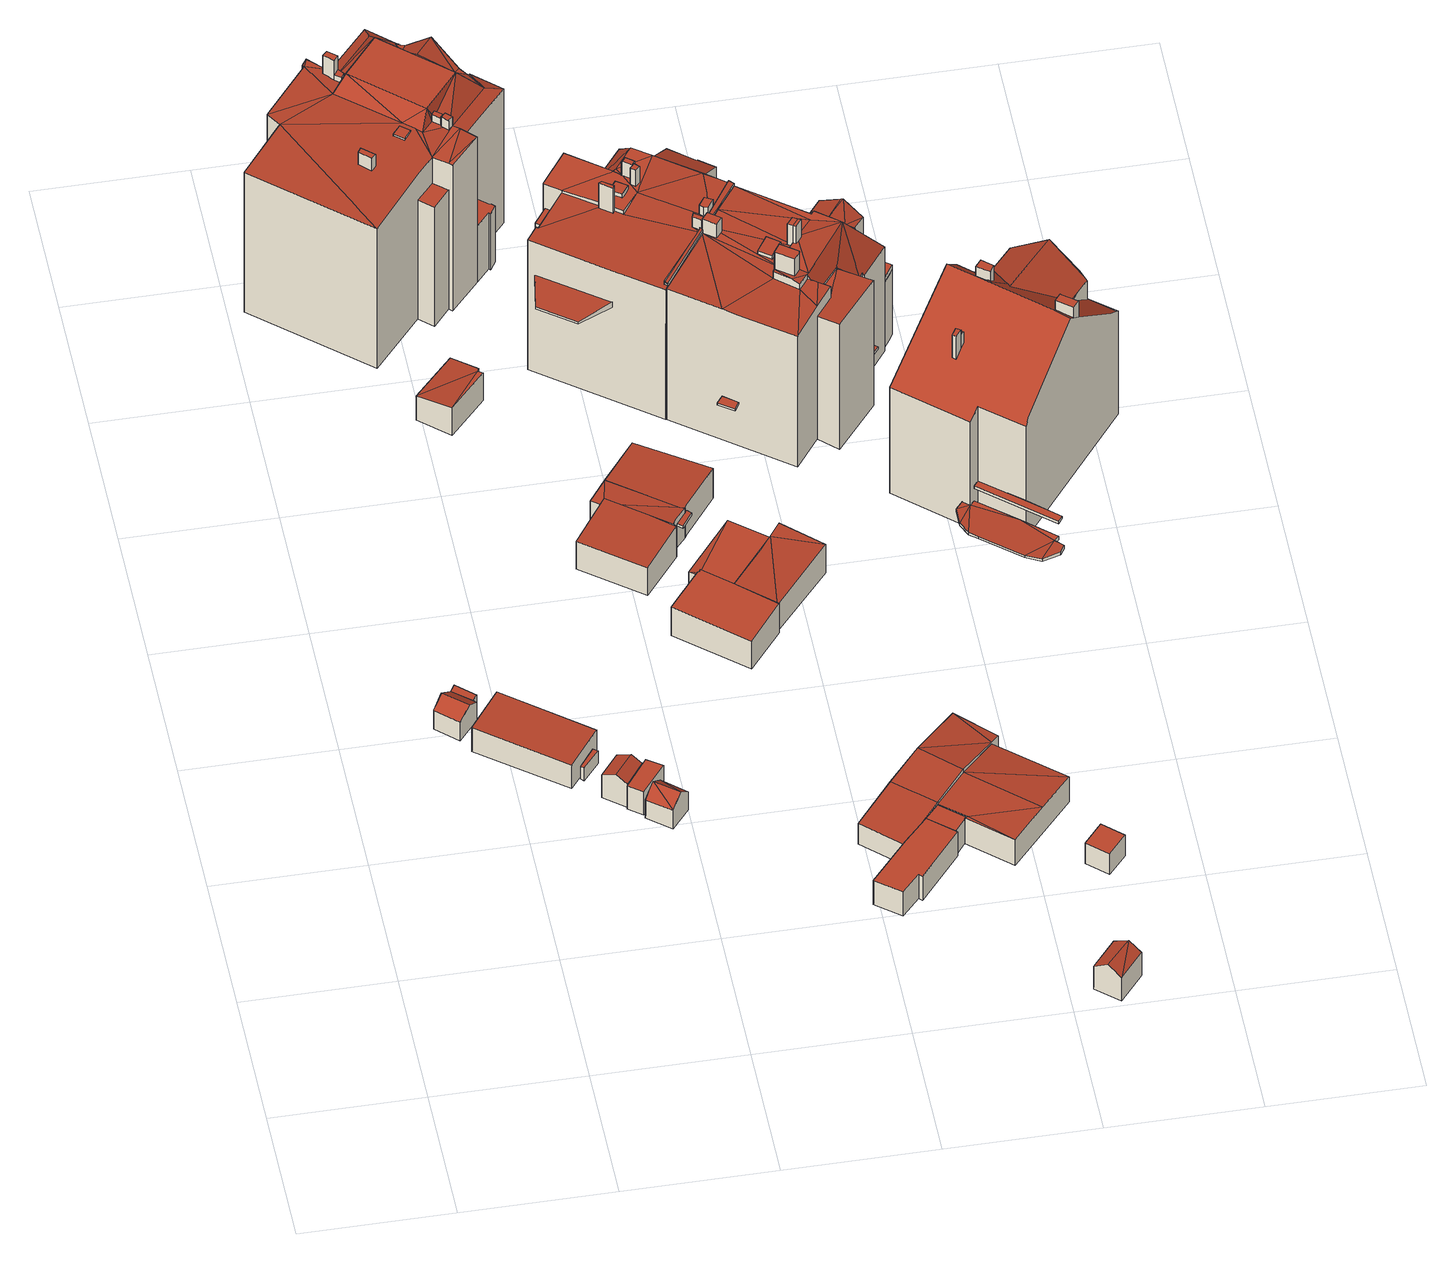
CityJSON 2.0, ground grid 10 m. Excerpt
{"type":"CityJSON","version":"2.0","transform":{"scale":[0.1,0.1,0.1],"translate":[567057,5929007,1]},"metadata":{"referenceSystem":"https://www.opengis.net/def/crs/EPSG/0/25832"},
"CityObjects":{
"building1":{"type":"Building","attributes":{"Grundfläche 2D":"3.712853","Grundhöhe NN":"1.039"},"geometry":[{"type":"Solid","lod":"3","boundaries":[[[[0,1,2,3,4]],[[2,5,6,3]],[[5,2,1,7,8]],[[6,5,8,9]],[[4,3,6,9,10]],[[1,0,4,10,11,7]],[[9,8,7,11,10]]]],"semantics":{"surfaces":[{"type":"RoofSurface"},{"type":"WallSurface"},{"type":"GroundSurface"}],"values":[[0,0,1,1,1,1,2]]}}]},
"building2":{"type":"Building","attributes":{"Grundfläche 2D":"0.885288","Grundhöhe NN":"1.055"},"geometry":[{"type":"Solid","lod":"3","boundaries":[[[[12,1,0,13]],[[14,15,13,0]],[[15,16,12,13]],[[16,17,1,12]],[[17,14,0,1]],[[17,16,15,14]]]],"semantics":{"surfaces":[{"type":"RoofSurface"},{"type":"WallSurface"},{"type":"GroundSurface"}],"values":[[0,1,1,1,1,2]]}}]},
"building3":{"type":"Building","attributes":{"Grundfläche 2D":"22.029337","Grundhöhe NN":"1.210"},"geometry":[{"type":"Solid","lod":"3","boundaries":[[[[18,19,20,21]],[[19,18,22,23]],[[20,19,23,24]],[[21,20,24,25]],[[18,21,25,22]],[[23,22,25,24]]]],"semantics":{"surfaces":[{"type":"RoofSurface"},{"type":"WallSurface"},{"type":"GroundSurface"}],"values":[[0,1,1,1,1,2]]}}]},
"building4":{"type":"Building","attributes":{"Grundfläche 2D":"0.636258","Grundhöhe NN":"1.068"},"geometry":[{"type":"Solid","lod":"3","boundaries":[[[[26,27,28,29]],[[30,31,29,28]],[[31,32,26,29]],[[32,33,27,26]],[[33,30,28,27]],[[33,32,31,30]]]],"semantics":{"surfaces":[{"type":"RoofSurface"},{"type":"WallSurface"},{"type":"GroundSurface"}],"values":[[0,1,1,1,1,2]]}}]},
"building5":{"type":"Building","attributes":{"Grundfläche 2D":"3.322742","Grundhöhe NN":"1.048"},"geometry":[{"type":"Solid","lod":"3","boundaries":[[[[34,35,36,37]],[[38,35,34,39]],[[37,36,40,41]],[[39,34,37,41,42]],[[38,39,42,43]],[[36,35,38,43,44,40]],[[43,42,41,40,44]]]],"semantics":{"surfaces":[{"type":"RoofSurface"},{"type":"WallSurface"},{"type":"GroundSurface"}],"values":[[0,0,1,1,1,1,2]]}}]},
"building6":{"type":"Building","attributes":{"Grundfläche 2D":"3.010604","Grundhöhe NN":"1.297"},"geometry":[{"type":"Solid","lod":"3","boundaries":[[[[45,46,47,48]],[[45,48,49,50]],[[46,45,50,51]],[[47,46,51,52]],[[48,47,52,49]],[[51,50,49,52]]]],"semantics":{"surfaces":[{"type":"RoofSurface"},{"type":"WallSurface"},{"type":"GroundSurface"}],"values":[[0,1,1,1,1,2]]}}]},
"building7":{"type":"Building","attributes":{"Grundfläche 2D":"3.678032","Grundhöhe NN":"1.038"},"geometry":[{"type":"Solid","lod":"3","boundaries":[[[[53,54,55]],[[56,54,53]],[[57,55,58]],[[53,55,57]],[[58,55,54,59,60]],[[57,58,60,61]],[[56,53,57,61,62]],[[54,56,62,59]],[[60,59,62,61]]]],"semantics":{"surfaces":[{"type":"RoofSurface"},{"type":"WallSurface"},{"type":"GroundSurface"}],"values":[[0,0,0,0,1,1,1,1,2]]}}]},
"building8":{"type":"Building","attributes":{"Grundfläche 2D":"9.137376","Grundhöhe NN":"1.547"},"geometry":[{"type":"Solid","lod":"3","boundaries":[[[[63,64,65]],[[66,64,63]],[[67,66,63,68]],[[69,70,65,64]],[[70,71,63,65]],[[71,72,68,63]],[[72,73,67,68]],[[73,74,66,67]],[[74,69,64,66]],[[70,69,74,73,72,71]]]],"semantics":{"surfaces":[{"type":"RoofSurface"},{"type":"WallSurface"},{"type":"GroundSurface"}],"values":[[0,0,0,1,1,1,1,1,1,2]]}}]},
"building9":{"type":"Building","attributes":{"Grundfläche 2D":"174.737828","Grundhöhe NN":"1.219"},"children":["building9-1","building9-2","building9-3","building9-4","building9-5","building9-6","building9-7","building9-8"],"geometry":[{"type":"MultiSurface","lod":"3","boundaries":[[[75,76,77]],[[78,79,76]],[[76,79,80,81,82,83,84]],[[76,84,85,77]],[[86,79,78]],[[87,88,86]],[[89,90,91,92,86,88]],[[92,79,86]],[[93,94,90]],[[94,95,90]],[[96,97,90,95]],[[97,91,90]],[[98,99,93]],[[99,94,93]],[[100,97,96,95,101,102,103]],[[104,100,103]],[[105,106,107,108,109,110,111,112,113]],[[114,115,116,117,118,119]],[[81,120,115]],[[121,122,104]],[[123,124,125,121,126]],[[127,125,124]],[[128,129,125,127]],[[130,131,129]],[[131,125,129]],[[132,131,130]],[[132,133,134,135]],[[135,131,132]],[[136,134,133]],[[137,138,136]],[[136,138,116,134]],[[117,116,138]],[[139,140,122,120]],[[120,116,115]],[[81,80,79,139,120]],[[92,139,79]],[[91,97,140,92]],[[92,140,139]],[[100,140,97]],[[104,140,100]],[[122,140,104]],[[121,125,122]],[[120,134,116]],[[122,131,135,134,120]],[[122,125,131]],[[141,142,143,144,145,146,147,148]],[[149,150,151,152]],[[153,154,155,156]],[[157,124,123,126,141,148,158]],[[159,127,124,157,160,107]],[[129,128,127,159,107,106]],[[133,132,130,129,106,105,136]],[[137,136,105,113,161]],[[137,161,113,112,162,163,117,138]],[[154,164,165,119,118,117,163,166,155]],[[75,77,167,168]],[[169,76,75,168]],[[78,76,169,170]],[[86,78,170,171]],[[87,86,171,172]],[[88,87,172,173]],[[152,90,89,88,173,174,149]],[[175,98,93,90,152,151,176]],[[98,175,177,142,99]],[[126,121,178,179,180,104,103,102,101,95,94,99,142,141]],[[119,165,167,77,85,84,83,82,81,115,114]],[[143,142,177,181]],[[144,143,181,182]],[[145,144,182,183]],[[148,147,184,158]],[[146,145,183,185]],[[147,146,185,184]],[[150,149,174,186]],[[151,150,186,176]],[[156,155,166,187]],[[153,156,187,188]],[[154,153,188,164]],[[108,107,160,189]],[[111,110,109,108,189,190]],[[112,111,190,162]],[[163,162,190,189,160,157,158,184,185,183,182,181,177,175,176,186,174,173,172,171,170,169,168,167,165,164,188,187,166],[191,192,193]]],"semantics":{"surfaces":[{"type":"RoofSurface"},{"type":"WallSurface"},{"type":"GroundSurface"}],"values":[0,0,0,0,0,0,0,0,0,0,0,0,0,0,0,0,0,0,0,0,0,0,0,0,0,0,0,0,0,0,0,0,0,0,0,0,0,0,0,0,0,0,0,0,0,0,0,0,1,1,1,1,1,1,1,1,1,1,1,1,1,1,1,1,1,1,1,1,1,1,1,1,1,1,1,1,1,1,1,1,2]}}]},
"building9-1":{"type":"BuildingInstallation","parents":["building9"],"geometry":[{"type":"MultiSurface","lod":"3","boundaries":[[[194,195,196,197]],[[197,196,81,82]],[[198,80,195,194]],[[80,81,196,195]]],"semantics":{"surfaces":[{"type":"RoofSurface"},{"type":"WallSurface"}],"values":[0,1,1,1]}}]},
"building9-2":{"type":"BuildingInstallation","parents":["building9"],"geometry":[{"type":"MultiSurface","lod":"3","boundaries":[[[199,200,201,202,203,204]],[[82,83,84,202,201,197]],[[84,205,203,202]],[[205,206,207,198,200,199,204,203]],[[194,200,198]],[[194,197,201,200]]],"semantics":{"surfaces":[{"type":"RoofSurface"},{"type":"WallSurface"}],"values":[0,1,1,1,1,1]}}]},
"building9-3":{"type":"BuildingInstallation","parents":["building9"],"geometry":[{"type":"MultiSurface","lod":"3","boundaries":[[[208,209,210,211,212]],[[100,209,208,104]],[[210,209,100,213]],[[213,214,103,212,211,210]],[[208,212,103,104]]],"semantics":{"surfaces":[{"type":"RoofSurface"},{"type":"WallSurface"}],"values":[0,1,1,1,1]}}]},
"building9-4":{"type":"BuildingInstallation","parents":["building9"],"geometry":[{"type":"MultiSurface","lod":"3","boundaries":[[[215,216,217,218]],[[218,217,219,220]],[[215,218,220,221]],[[216,215,221,222]],[[217,216,222,219]]],"semantics":{"surfaces":[{"type":"RoofSurface"},{"type":"WallSurface"}],"values":[0,1,1,1,1]}}]},
"building9-5":{"type":"BuildingInstallation","parents":["building9"],"geometry":[{"type":"MultiSurface","lod":"3","boundaries":[[[223,224,225,226,227,228]],[[102,226,225,224,95,101]],[[227,226,102,229]],[[230,228,227,229,96]],[[230,231,95,224,223,228]]],"semantics":{"surfaces":[{"type":"RoofSurface"},{"type":"WallSurface"}],"values":[0,1,1,1,1]}}]},
"building9-6":{"type":"BuildingInstallation","parents":["building9"],"geometry":[{"type":"MultiSurface","lod":"3","boundaries":[[[232,233,234,235]],[[236,237,232,235]],[[237,238,233,232]],[[234,233,238,239]],[[236,235,234,239,240]]],"semantics":{"surfaces":[{"type":"RoofSurface"},{"type":"WallSurface"}],"values":[0,1,1,1,1]}}]},
"building9-7":{"type":"BuildingInstallation","parents":["building9"],"geometry":[{"type":"MultiSurface","lod":"3","boundaries":[[[241,242,243,159]],[[243,242,109,244]],[[159,243,244,107]],[[241,159,107,108]],[[242,241,108,109]]],"semantics":{"surfaces":[{"type":"RoofSurface"},{"type":"WallSurface"}],"values":[0,1,1,1,1]}}]},
"building9-8":{"type":"BuildingInstallation","parents":["building9"],"geometry":[{"type":"MultiSurface","lod":"3","boundaries":[[[245,161,246,247]],[[247,246,110,111]],[[245,247,111,112]],[[161,245,112,113]],[[246,161,113,110]]],"semantics":{"surfaces":[{"type":"RoofSurface"},{"type":"WallSurface"}],"values":[0,1,1,1,1]}}]},
"building10":{"type":"Building","attributes":{"Grundfläche 2D":"28.092326","Grundhöhe NN":"1.448"},"children":["building10-1"],"geometry":[{"type":"Solid","lod":"3","boundaries":[[[[248,249,250,251,252,253]],[[254,255,256,257,258]],[[259,255,254]],[[259,260,261,255]],[[254,258,262,263,264,265,259]],[[260,259,265,266]],[[261,260,266,267]],[[262,258,257,256,268,269,264,263]],[[270,251,250,249,255,261,267]],[[252,251,270,271]],[[253,252,271,272]],[[256,255,249,248,253,272,268]],[[267,266,265,264,269,268,272,271,270]]]],"semantics":{"surfaces":[{"type":"RoofSurface"},{"type":"WallSurface"},{"type":"GroundSurface"}],"values":[[0,0,0,0,1,1,1,1,1,1,1,1,2]]}}]},
"building10-1":{"type":"BuildingInstallation","parents":["building10"],"geometry":[{"type":"MultiSurface","lod":"3","boundaries":[[[262,273,274,275,276]],[[274,273,277,278]],[[275,274,278,279]],[[276,275,279,280]],[[262,276,280,263,277,273]],[[279,278,277,263,280]]],"semantics":{"surfaces":[{"type":"RoofSurface"},{"type":"WallSurface"},{"type":"OuterCeilingSurface"}],"values":[0,1,1,1,1,2]}}]},
"building11":{"type":"Building","attributes":{"Grundfläche 2D":"13.818427","Grundhöhe NN":"1.213"},"geometry":[{"type":"Solid","lod":"3","boundaries":[[[[281,282,283,284,285,286,287,288]],[[289,290,288,287]],[[291,289,287,286]],[[290,292,281,288]],[[292,293,282,281]],[[293,294,283,282]],[[294,295,284,283]],[[295,296,285,284]],[[296,291,286,285]],[[291,296,295,294,293,292,290,289]]]],"semantics":{"surfaces":[{"type":"RoofSurface"},{"type":"WallSurface"},{"type":"GroundSurface"}],"values":[[0,1,1,1,1,1,1,1,1,2]]}}]},
"building12":{"type":"Building","attributes":{"Grundfläche 2D":"20.349584","Grundhöhe NN":"1.443"},"geometry":[{"type":"Solid","lod":"3","boundaries":[[[[258,297,298,299,259,254]],[[299,298,300,301]],[[259,299,301,265]],[[258,254,259,265,264]],[[298,297,258,264,302,300]],[[265,301,300,302,264]]]],"semantics":{"surfaces":[{"type":"RoofSurface"},{"type":"WallSurface"},{"type":"GroundSurface"}],"values":[[0,1,1,1,1,2]]}}]},
"building13":{"type":"Building","attributes":{"Grundfläche 2D":"52.196431","Grundhöhe NN":"1.346"},"geometry":[{"type":"Solid","lod":"3","boundaries":[[[[303,304,305]],[[303,305,306]],[[303,306,307]],[[308,309,310,311,312,313,314,315]],[[316,317,318]],[[319,320,318,304]],[[316,318,320]],[[306,305,321,322]],[[307,306,322,323]],[[303,307,323,324,319,304]],[[308,318,317,309]],[[309,317,325,326,310]],[[311,310,326,327]],[[312,311,327,328]],[[313,312,328,329]],[[318,308,315,314,313,329,321,305,304]],[[320,319,324,330]],[[316,320,330,331]],[[317,316,331,325]],[[328,327,326,325,331,330,324,323,322,321,329]]]],"semantics":{"surfaces":[{"type":"RoofSurface"},{"type":"WallSurface"},{"type":"GroundSurface"}],"values":[[0,0,0,0,0,0,0,1,1,1,1,1,1,1,1,1,1,1,1,2]]}}]},
"building14":{"type":"Building","attributes":{"Grundfläche 2D":"2.890789","Grundhöhe NN":"1.224"},"geometry":[{"type":"Solid","lod":"3","boundaries":[[[[332,288,287,333,334]],[[289,335,333,287]],[[335,336,334,333]],[[336,337,332,334]],[[337,290,288,332]],[[290,289,287,288]],[[289,290,337,336,335]]]],"semantics":{"surfaces":[{"type":"RoofSurface"},{"type":"WallSurface"},{"type":"GroundSurface"}],"values":[[0,1,1,1,1,1,2]]}}]},
"building15":{"type":"Building","attributes":{"Grundfläche 2D":"35.259376","Grundhöhe NN":"1.199"},"geometry":[{"type":"Solid","lod":"3","boundaries":[[[[338,339,340]],[[339,341,340]],[[338,342,343,344]],[[338,344,339]],[[343,342,345,346,347]],[[345,342,338,340,348,349]],[[346,345,349,292]],[[350,344,343,347,346,292,337]],[[341,339,344,350,351]],[[340,341,351,348]],[[337,292,349,348,351,350]]]],"semantics":{"surfaces":[{"type":"RoofSurface"},{"type":"WallSurface"},{"type":"GroundSurface"}],"values":[[0,0,0,0,0,1,1,1,1,1,2]]}}]},
"building16":{"type":"Building","attributes":{"Grundfläche 2D":"124.093769","Grundhöhe NN":"1.731"},"children":["building16-1","building16-2","building16-3","building16-4","building16-5","building16-6","building16-7","building16-8","building16-9","building16-10","building16-11","building16-12"],"geometry":[{"type":"Solid","lod":"3","boundaries":[[[[352,353,354,355,356,357]],[[352,358,359,360,361,355,354,353]],[[362,363,364,365,356,366,367]],[[357,356,365,352]],[[359,358,352,365,364,363]],[[368,359,363]],[[369,370,368]],[[371,359,368,370,371,372]],[[370,372,371]],[[372,373,374,375,376,359,371]],[[372,377,378,379,373]],[[380,381,382]],[[383,384,385,355,361,360,386,381,380,387,388,389]],[[390,367,391]],[[392,362,390]],[[362,367,390]],[[393,363,394,395,392,396,397]],[[395,394,363,362,392]],[[398,399,396]],[[400,401,369,368,363,393,397,396,399,402]],[[403,369,401]],[[404,370,403]],[[370,369,403]],[[372,370,404]],[[405,406,407,408,409,410,411,412,413,414,415,416,417]],[[418,419,420,421]],[[360,359,376]],[[374,373,382,381,386,360,376,375]],[[383,422,423,424,425,367,366,356,355,385,384]],[[426,427,428,429,430,377,372,404,431]],[[430,377,430,429,428,429]],[[377,430,429,428,432,378]],[[382,373,379,378,432,433,418,421]],[[434,380,382,421,420,435]],[[387,380,434,436]],[[388,387,436,437]],[[383,389,388,437,422]],[[390,391,438,407,406,405,396,392]],[[396,405,417,398]],[[439,440,401,400,402,399,398,417,416,415]],[[431,404,403,401,440,427,426]],[[391,367,425,441,407,438]],[[419,418,433,442]],[[420,419,442,435]],[[443,410,409,408,444,445]],[[446,412,411,410,443,447]],[[413,412,446,448]],[[414,413,448,449]],[[415,414,449,439]],[[408,407,441,444]],[[435,442,433,432,428,427,440,439,449,448,446,447,443,445,444,441,425,424,423,422,437,436,434]]]],"semantics":{"surfaces":[{"type":"RoofSurface"},{"type":"WallSurface"},{"type":"GroundSurface"}],"values":[[0,0,0,0,0,0,0,0,0,0,0,0,0,0,0,0,0,0,0,0,0,0,0,0,0,0,1,1,1,1,1,1,1,1,1,1,1,1,1,1,1,1,1,1,1,1,1,1,1,1,2]]}}]},
"building16-1":{"type":"BuildingInstallation","parents":["building16"],"geometry":[{"type":"MultiSurface","lod":"3","boundaries":[[[450,451,452,453,454,455,456]],[[457,458,450,456]],[[458,459,460,461,452,451,450]],[[453,452,461,353]],[[353,354,462,463,457,456,455,454,453]]],"semantics":{"surfaces":[{"type":"RoofSurface"},{"type":"WallSurface"}],"values":[0,1,1,1,1]}}]},
"building16-2":{"type":"BuildingInstallation","parents":["building16"],"geometry":[{"type":"MultiSurface","lod":"3","boundaries":[[[464,465,466,467]],[[467,466,468,469]],[[464,467,469,470]],[[465,464,470,471]],[[466,465,471,468]]],"semantics":{"surfaces":[{"type":"RoofSurface"},{"type":"WallSurface"}],"values":[0,1,1,1,1]}}]},
"building16-3":{"type":"BuildingInstallation","parents":["building16"],"geometry":[{"type":"MultiSurface","lod":"3","boundaries":[[[472,473,474]],[[475,476,472,474,477,478,479,480,481,459,458,457,463]],[[480,482,483,484,485,486,487]],[[487,481,480]],[[480,479,478,477,474,384,385,355,356,366,367,483,482]],[[367,362,484,483]],[[486,485,484,362,488,357,487]],[[357,489,460,459,481,487]],[[476,475,463,462,361,490,473,472]],[[490,384,474,473]]],"semantics":{"surfaces":[{"type":"RoofSurface"},{"type":"WallSurface"}],"values":[0,0,0,0,1,1,1,1,1,1]}}]},
"building16-4":{"type":"BuildingInstallation","parents":["building16"],"geometry":[{"type":"MultiSurface","lod":"3","boundaries":[[[491,492,493,494,495]],[[496,495,494,497,364]],[[496,358,491,495]],[[358,352,492,491]],[[357,487,493,492,352]],[[493,487,357,365,497,494]]],"semantics":{"surfaces":[{"type":"RoofSurface"},{"type":"WallSurface"}],"values":[0,1,1,1,1,1]}}]},
"building16-5":{"type":"BuildingInstallation","parents":["building16"],"geometry":[{"type":"MultiSurface","lod":"3","boundaries":[[[498,499,500,499,501,502,503]],[[504,501,499,500,505,371]],[[502,501,504,506]],[[503,502,506,507]],[[371,499,498,503,507,508]],[[500,499,371,505]]],"semantics":{"surfaces":[{"type":"RoofSurface"},{"type":"WallSurface"}],"values":[0,1,1,1,1,1]}}]},
"building16-6":{"type":"BuildingInstallation","parents":["building16"],"geometry":[{"type":"MultiSurface","lod":"3","boundaries":[[[509,510,511,512,513]],[[514,515,511,510,516]],[[515,517,512,511]],[[517,518,513,512]],[[510,509,513,518,519,516]]],"semantics":{"surfaces":[{"type":"RoofSurface"},{"type":"WallSurface"}],"values":[0,1,1,1,1]}}]},
"building16-7":{"type":"BuildingInstallation","parents":["building16"],"geometry":[{"type":"MultiSurface","lod":"3","boundaries":[[[520,521,522,523]],[[524,521,520,374,381]],[[525,522,521,524]],[[523,522,525,386,375]],[[520,523,375,374]]],"semantics":{"surfaces":[{"type":"RoofSurface"},{"type":"WallSurface"}],"values":[0,1,1,1,1]}}]},
"building16-8":{"type":"BuildingInstallation","parents":["building16"],"geometry":[{"type":"MultiSurface","lod":"3","boundaries":[[[526,527,528,529,530,393,394,531]],[[529,528,532]],[[531,394,395]],[[395,397,533,534,532,528,527,526,531]]],"semantics":{"surfaces":[{"type":"RoofSurface"},{"type":"WallSurface"}],"values":[0,1,1,1]}}]},
"building16-9":{"type":"BuildingInstallation","parents":["building16"],"geometry":[{"type":"MultiSurface","lod":"3","boundaries":[[[535,536,537,538,539,540,541,542,543,544,545,546]],[[411,412,541,540]],[[412,413,542,541]],[[413,414,543,542]],[[414,415,544,543]],[[416,545,544,415]],[[416,547,546,545]],[[548,536,535,546,547,549]],[[548,550,537,536]],[[550,551,538,537]],[[538,551,552,539]]],"semantics":{"surfaces":[{"type":"RoofSurface"},{"type":"WallSurface"}],"values":[0,1,1,1,1,1,1,1,1,1,1]}}]},
"building16-10":{"type":"BuildingInstallation","parents":["building16"],"geometry":[{"type":"MultiSurface","lod":"3","boundaries":[[[438,553,554,555,556,557]],[[558,438,557]],[[408,409,410,555,554,553]],[[411,540,556,555,410]],[[557,556,540,539,552,559]],[[558,557,559,406]],[[407,438,558,406]],[[407,408,553,438]]],"semantics":{"surfaces":[{"type":"RoofSurface"},{"type":"WallSurface"}],"values":[0,0,1,1,1,1,1,1]}}]},
"building16-11":{"type":"BuildingInstallation","parents":["building16"],"geometry":[{"type":"MultiSurface","lod":"3","boundaries":[[[560,561,562,563]],[[564,565,563,562]],[[565,566,560,563]],[[567,564,562,561]],[[566,567,561,560]],[[567,566,565,564]]],"semantics":{"surfaces":[{"type":"RoofSurface"},{"type":"WallSurface"},{"type":"OuterCeilingSurface"}],"values":[0,1,1,1,1,2]}}]},
"building16-12":{"type":"BuildingInstallation","parents":["building16"],"geometry":[{"type":"MultiSurface","lod":"3","boundaries":[[[430,431,568,569,570,571]],[[572,429,430,571]],[[426,573,568,431]],[[573,574,569,568]],[[574,575,570,569]],[[575,572,571,570]],[[429,426,431,430]],[[429,572,575,574,573,426]]],"semantics":{"surfaces":[{"type":"RoofSurface"},{"type":"WallSurface"},{"type":"OuterCeilingSurface"}],"values":[0,1,1,1,1,1,1,2]}}]},
"building17":{"type":"Building","attributes":{"Grundfläche 2D":"4.833389","Grundhöhe NN":"1.050"},"geometry":[{"type":"Solid","lod":"3","boundaries":[[[[576,577,578,579]],[[576,579,580]],[[576,580,581]],[[580,579,578,582,583]],[[581,580,583,584]],[[577,576,581,584,585]],[[578,577,585,582]],[[583,582,585,584]]]],"semantics":{"surfaces":[{"type":"RoofSurface"},{"type":"WallSurface"},{"type":"GroundSurface"}],"values":[[0,0,0,1,1,1,1,2]]}}]},
"building18":{"type":"Building","attributes":{"Grundfläche 2D":"35.690055","Grundhöhe NN":"1.232"},"geometry":[{"type":"Solid","lod":"3","boundaries":[[[[586,587,588]],[[586,588,589]],[[590,589,588,591]],[[592,590,593]],[[589,590,592]],[[588,587,594,350]],[[591,588,350,337]],[[590,591,337,336]],[[593,590,336,335]],[[592,593,335,595]],[[586,589,592,595,596]],[[587,586,596,594]],[[350,594,596,595,335,336,337]]]],"semantics":{"surfaces":[{"type":"RoofSurface"},{"type":"WallSurface"},{"type":"GroundSurface"}],"values":[[0,0,0,0,0,1,1,1,1,1,1,1,2]]}}]},
"building19":{"type":"Building","attributes":{"Grundfläche 2D":"3.359340","Grundhöhe NN":"1.323"},"geometry":[{"type":"Solid","lod":"3","boundaries":[[[[597,598,599,600]],[[601,602,600,599]],[[602,603,597,600]],[[603,604,598,597]],[[604,601,599,598]],[[604,603,602,601]]]],"semantics":{"surfaces":[{"type":"RoofSurface"},{"type":"WallSurface"},{"type":"GroundSurface"}],"values":[[0,1,1,1,1,2]]}}]},
"building20":{"type":"Building","attributes":{"Grundfläche 2D":"122.792802","Grundhöhe NN":"1.626"},"children":["building20-1","building20-2","building20-3","building20-4","building20-5","building20-6","building20-7","building20-8","building20-9"],"geometry":[{"type":"Solid","lod":"3","boundaries":[[[[605,606,607,608,609,610,611,612,613,614,615,616]],[[617,618,619,620,621,622]],[[623,619,624,625]],[[623,620,619]],[[626,627,628,620,623]],[[628,629,630,631,632,633,620]],[[634,633,632]],[[635,633,634]],[[634,636,637,367,635]],[[366,638,367]],[[639,366,640,641]],[[639,641,642,638,366]],[[643,640,355,644]],[[644,641,640,643]],[[645,646,355]],[[355,646,644]],[[385,384,647,645,355]],[[648,649,650,646,645]],[[651,650,649]],[[652,653,651]],[[651,653,617,654,655,650]],[[656,621,620,657]],[[657,658,659,621,656]],[[659,660,661,622,621]],[[638,657,620]],[[638,620,633,635,367]],[[662,661,660]],[[661,663,664,622]],[[665,666,667,624,668,669]],[[670,668,624]],[[659,658,657,638,642,641,644,646,662,660]],[[662,646,650,663,661]],[[650,655,654,622,664,663]],[[618,670,624,619]],[[623,625,671,672,673,674,626]],[[627,626,674,675]],[[628,627,675,676]],[[605,616,632,631,630,629,628,676,677,607,606]],[[632,616,615,634]],[[634,615,614,636]],[[636,614,678,679,637]],[[367,637,679,680]],[[654,617,622]],[[681,682,647,384,385,355,640,366,367,680,683]],[[649,648,645,647,682,684]],[[668,652,651,649,684,685,669]],[[618,617,653,652,668,670]],[[665,669,685,686]],[[666,665,686,687]],[[625,624,667,666,687,688,673,672,671]],[[689,609,608,607,677,690]],[[610,609,689,691]],[[611,610,691,692]],[[612,611,692,693]],[[678,614,613,612,693,694]],[[677,676,675,674,673,688,687,686,685,684,682,681,683,680,679,678,694,693,692,691,689,690]]]],"semantics":{"surfaces":[{"type":"RoofSurface"},{"type":"WallSurface"},{"type":"GroundSurface"}],"values":[[0,0,0,0,0,0,0,0,0,0,0,0,0,0,0,0,0,0,0,0,0,0,0,0,0,0,0,0,0,0,1,1,1,1,1,1,1,1,1,1,1,1,1,1,1,1,1,1,1,1,1,1,1,1,1,2]]}}]},
"building20-1":{"type":"BuildingInstallation","parents":["building20"],"geometry":[{"type":"MultiSurface","lod":"3","boundaries":[[[695,696,697,698,699,700,701,702,703,704,705]],[[613,706,700,699]],[[701,700,706,707]],[[707,708,702,701]],[[606,703,702,708]],[[703,606,607,704]],[[607,608,609,695,705,704]],[[610,696,695,609]],[[610,611,697,696]],[[611,612,698,697]],[[612,613,699,698]]],"semantics":{"surfaces":[{"type":"RoofSurface"},{"type":"WallSurface"}],"values":[0,1,1,1,1,1,1,1,1,1,1]}}]},
"building20-2":{"type":"BuildingInstallation","parents":["building20"],"geometry":[{"type":"MultiSurface","lod":"3","boundaries":[[[709,710,711,712,713,714,715]],[[716,710,717,718]],[[716,711,710]],[[719,720,721]],[[716,718,719,721]],[[714,713,722]],[[723,721,720]],[[724,725,722,713,712,711,716,721,723,726]]],"semantics":{"surfaces":[{"type":"RoofSurface"},{"type":"WallSurface"}],"values":[0,0,0,0,0,1,1,1]}}]},
"building20-3":{"type":"BuildingInstallation","parents":["building20"],"geometry":[{"type":"MultiSurface","lod":"3","boundaries":[[[727,728,729,730]],[[730,729,731,732]],[[727,730,732,733]],[[728,727,733,734]],[[729,728,734,731]]],"semantics":{"surfaces":[{"type":"RoofSurface"},{"type":"WallSurface"}],"values":[0,1,1,1,1]}}]},
"building20-4":{"type":"BuildingInstallation","parents":["building20"],"geometry":[{"type":"MultiSurface","lod":"3","boundaries":[[[735,736,737,738,739]],[[740,738,737,657,642]],[[741,735,739,738,740,639]],[[641,658,736,735,741]]],"semantics":{"surfaces":[{"type":"RoofSurface"},{"type":"WallSurface"}],"values":[0,1,1,1]}}]},
"building20-5":{"type":"BuildingInstallation","parents":["building20"],"geometry":[{"type":"MultiSurface","lod":"3","boundaries":[[[736,742,743,737]],[[658,744,742,736]],[[656,745,743,742,744]],[[745,657,737,743]]],"semantics":{"surfaces":[{"type":"RoofSurface"},{"type":"WallSurface"}],"values":[0,1,1,1]}}]},
"building20-6":{"type":"BuildingInstallation","parents":["building20"],"geometry":[{"type":"MultiSurface","lod":"3","boundaries":[[[746,747,748,749,750]],[[748,747,640,355]],[[749,748,355,751]],[[752,746,750,749,751,643]],[[747,746,752,640]]],"semantics":{"surfaces":[{"type":"RoofSurface"},{"type":"WallSurface"}],"values":[0,1,1,1,1]}}]},
"building20-7":{"type":"BuildingInstallation","parents":["building20"],"geometry":[{"type":"MultiSurface","lod":"3","boundaries":[[[753,754,755,756,757]],[[755,754,659,660]],[[758,756,755,660]],[[758,759,760,753,757,756]],[[760,659,754,753]]],"semantics":{"surfaces":[{"type":"RoofSurface"},{"type":"WallSurface"}],"values":[0,1,1,1,1]}}]},
"building20-8":{"type":"BuildingInstallation","parents":["building20"],"geometry":[{"type":"MultiSurface","lod":"3","boundaries":[[[761,762,763,671]],[[764,765,763,762]],[[765,672,671,763]],[[672,766,761,671]],[[766,764,762,761]],[[764,766,672,765]]],"semantics":{"surfaces":[{"type":"RoofSurface"},{"type":"WallSurface"},{"type":"OuterCeilingSurface"}],"values":[0,1,1,1,1,2]}}]},
"building20-9":{"type":"BuildingInstallation","parents":["building20"],"geometry":[{"type":"MultiSurface","lod":"3","boundaries":[[[767,768,769,770]],[[771,772,770,769]],[[772,773,767,770]],[[773,774,768,767]],[[774,771,769,768]],[[774,773,772,771]]],"semantics":{"surfaces":[{"type":"RoofSurface"},{"type":"WallSurface"},{"type":"OuterCeilingSurface"}],"values":[0,1,1,1,1,2]}}]},
"building21":{"type":"Building","attributes":{"Grundfläche 2D":"105.369746","Grundhöhe NN":"1.643"},"children":["building21-1","building21-2","building21-3","building21-4","building21-5","building21-6"],"geometry":[{"type":"Solid","lod":"3","boundaries":[[[[775,776,775,777]],[[778,779,780,776,775,781,782]],[[783,784,785]],[[779,783,785,786,787,788,780]],[[778,789,790,791,792,793,794,795,796,797,798,799,800,784,783,779]],[[801,802,789,778,782,781]],[[781,803,804,805,789,802,801]],[[803,806,807,789,805,804]],[[808,809,810,811,812,813,814,791,790,789,807]],[[784,800,799,787,786,785]],[[788,787,799,798,815,776,780]],[[775,776,815]],[[807,806,816,817]],[[808,807,817,818]],[[794,793,792,791,814,813,819,820,821,822,795]],[[797,796,795,822,823]],[[798,797,823,824]],[[815,798,824,825]],[[803,781,775,815,825,826]],[[806,803,826,816]],[[827,810,809,808,818,828,829]],[[827,810,827,829,828,829]],[[830,831,812,811,810,827,829,828,832,833]],[[819,813,812,831,830,833,821,820]],[[826,825,824,823,822,821,833,832,828,818,817,816]]]],"semantics":{"surfaces":[{"type":"RoofSurface"},{"type":"WallSurface"},{"type":"GroundSurface"}],"values":[[0,0,0,0,0,0,0,0,0,1,1,1,1,1,1,1,1,1,1,1,1,1,1,1,2]]}}]},
"building21-1":{"type":"BuildingInstallation","parents":["building21"],"geometry":[{"type":"MultiSurface","lod":"3","boundaries":[[[834,835,836,837,838,839,840,841]],[[842,804,843,836,835,834]],[[844,839,838,837,836,843,805,802]],[[844,845,840,839]],[[834,841,840,845,801,842]]],"semantics":{"surfaces":[{"type":"RoofSurface"},{"type":"WallSurface"}],"values":[0,1,1,1,1]}}]},
"building21-2":{"type":"BuildingInstallation","parents":["building21"],"geometry":[{"type":"MultiSurface","lod":"3","boundaries":[[[846,847,848,849]],[[850,851,849,848]],[[851,852,846,849]],[[852,853,847,846]]],"semantics":{"surfaces":[{"type":"RoofSurface"},{"type":"WallSurface"}],"values":[0,1,1,1]}}]},
"building21-3":{"type":"BuildingInstallation","parents":["building21"],"geometry":[{"type":"MultiSurface","lod":"3","boundaries":[[[854,855,856,857,858]],[[792,793,855,854]],[[857,856,855,793,859,860]],[[860,861,858,857]],[[861,792,854,858]]],"semantics":{"surfaces":[{"type":"RoofSurface"},{"type":"WallSurface"}],"values":[0,1,1,1,1]}}]},
"building21-4":{"type":"BuildingInstallation","parents":["building21"],"geometry":[{"type":"MultiSurface","lod":"3","boundaries":[[[862,863,864,865]],[[848,847,865,864]],[[866,862,865,847,853]],[[866,867,863,862]],[[850,848,864,863,867]]],"semantics":{"surfaces":[{"type":"RoofSurface"},{"type":"WallSurface"}],"values":[0,1,1,1,1]}}]},
"building21-5":{"type":"BuildingInstallation","parents":["building21"],"geometry":[{"type":"MultiSurface","lod":"3","boundaries":[[[868,869,870,819,831]],[[831,830,871,868]],[[870,869,872,873]],[[830,831,819,870,873,820]],[[869,868,871,872]],[[820,873,872,871,830]]],"semantics":{"surfaces":[{"type":"RoofSurface"},{"type":"WallSurface"},{"type":"OuterCeilingSurface"}],"values":[0,1,1,1,1,2]}}]},
"building21-6":{"type":"BuildingInstallation","parents":["building21"],"geometry":[{"type":"MultiSurface","lod":"3","boundaries":[[[874,875,876,877]],[[878,879,874]],[[879,827,880,881,882,874]],[[882,875,874]],[[879,883,827]],[[884,885,827]],[[885,886,827]],[[886,880,827]],[[874,877,887,888]],[[878,874,888,889]],[[883,879,878,889,890]],[[883,890,829,827]],[[827,829,891,884]],[[885,884,891,892]],[[886,885,892,893]],[[880,886,893,894]],[[881,880,894,895]],[[882,881,895,896]],[[875,882,896,897]],[[876,875,897,898]],[[877,876,898,887]],[[889,888,887,898,897,896,895,894,893,892,891,829,890]]],"semantics":{"surfaces":[{"type":"RoofSurface"},{"type":"WallSurface"},{"type":"OuterCeilingSurface"}],"values":[0,0,0,0,0,0,0,0,1,1,1,1,1,1,1,1,1,1,1,1,1,2]}}]}
},
"vertices":[
[85,311,16],[73,321,16],[66,314,23],[81,301,23],[87,309,16],[60,307,16],[74,294,16],[73,321,0],[60,307,0],[74,294,0],[87,309,0],[85,311,0],
[76,326,16],[88,315,16],[85,311,1],[88,315,1],[76,326,1],[73,321,1],
[99,307,25],[79,282,23],[133,240,22],[153,265,24],[99,307,2],[79,282,2],[133,240,2],[153,265,2],
[153,259,12],[150,261,12],[140,248,12],[142,246,12],[140,248,1],[142,246,1],[153,259,1],[150,261,1],
[158,225,25],[170,240,25],[162,246,20],[150,231,20],[176,236,20],[164,220,20],[162,246,0],[150,231,0],[164,220,0],[176,236,0],[170,240,0],
[178,236,23],[163,216,23],[172,209,23],[188,229,23],[188,229,3],[178,236,3],[163,216,3],[172,209,3],
[194,204,24],[185,224,16],[179,216,24],[200,211,16],[188,197,16],[173,209,16],[185,224,0],[173,209,0],[188,197,0],[200,211,0],
[136,573,29],[115,545,29],[139,571,29],[96,562,26],[122,589,27],[137,575,29],[115,545,5],[139,571,5],[136,573,5],[137,575,5],[122,589,5],[96,562,5],
[60,750,131],[61,749,131],[63,754,132],[32,716,128],[74,724,130],[81,732,130],[83,735,130],[80,739,130],[77,742,131],[74,744,131],[71,747,131],[38,706,128],[10,674,124],[81,612,124],[113,649,128],[124,661,129],[118,686,130],[111,692,130],[133,654,129],[145,681,130],[141,684,130],[135,684,130],[122,682,130],[135,652,129],[154,673,129],[129,690,130],[138,687,130],[137,688,130],[136,689,130],[131,693,130],[121,768,66],[159,734,66],[161,736,66],[178,755,66],[177,756,66],[141,787,66],[139,789,66],[121,770,66],[123,769,66],[74,744,121],[77,742,123],[106,775,123],[105,785,119],[82,759,119],[71,747,119],[106,756,141],[139,687,123],[149,718,141],[158,696,119],[179,720,119],[167,719,123],[145,681,119],[161,736,119],[159,734,120],[159,734,121],[155,738,123],[152,735,123],[140,751,140],[126,763,123],[123,759,123],[129,738,140],[121,768,120],[123,769,119],[121,770,119],[83,729,141],[126,691,141],[145,681,51],[154,673,51],[163,683,51],[164,682,51],[168,688,51],[166,690,51],[165,690,51],[158,696,51],[113,649,106],[122,641,106],[133,654,106],[124,661,106],[62,777,34],[82,759,37],[100,779,37],[80,797,34],[179,720,2],[158,696,2],[161,736,73],[161,736,2],[123,769,70],[121,770,2],[105,785,2],[82,759,2],[71,747,2],[100,779,2],[63,754,2],[60,750,2],[61,749,2],[32,716,2],[38,706,2],[10,674,2],[81,612,2],[113,649,2],[135,652,2],[133,654,2],[154,673,2],[138,687,124],[137,688,125],[136,689,126],[163,683,2],[164,682,2],[168,688,2],[165,690,2],[166,690,2],[122,641,2],[80,797,2],[62,777,2],[178,755,2],[139,789,2],[139,687,2],[131,693,2],[145,681,2],
[77,735,135],[81,732,135],[83,735,135],[80,739,135],[77,735,130],
[76,736,147],[77,735,147],[80,739,147],[74,744,147],[71,741,147],[74,738,147],[71,741,131],[74,738,131],[76,736,130],
[131,693,136],[129,690,136],[134,686,136],[134,687,136],[136,689,136],[134,686,130],[134,687,130],
[86,658,138],[89,661,138],[81,668,138],[79,665,138],[81,668,128],[79,665,127],[86,658,127],[89,661,128],
[138,682,138],[141,684,138],[138,687,138],[137,688,138],[134,685,138],[138,681,138],[134,685,130],[138,681,130],[138,682,130],
[104,683,131],[110,678,131],[115,684,131],[109,689,131],[109,689,130],[104,683,129],[110,678,129],[115,684,130],[112,687,130],
[178,755,73],[177,756,73],[160,737,73],[160,737,66],
[121,770,70],[141,787,70],[139,789,70],
[229,422,31],[192,451,31],[191,450,31],[169,421,28],[208,391,28],[231,420,31],[236,437,29],[192,451,26],[229,422,30],[232,427,30],[239,435,30],[196,471,26],[184,455,26],[191,450,26],[239,435,26],[239,435,24],[239,435,4],[196,471,4],[184,455,4],[191,450,4],[229,422,4],[232,427,4],[169,421,4],[208,391,4],[231,420,4],
[232,427,26],[236,424,26],[243,434,26],[240,437,26],[232,427,24],[236,424,24],[243,434,24],[240,437,24],
[321,139,23],[296,110,23],[312,97,23],[324,110,23],[326,108,23],[354,141,23],[353,142,23],[337,156,23],[353,142,2],[337,156,2],[354,141,2],[321,139,2],[296,110,2],[312,97,2],[324,110,2],[326,108,2],
[240,437,30],[262,465,30],[218,499,26],[262,465,4],[218,499,4],[240,437,4],
[286,403,29],[256,368,26],[280,347,26],[318,391,28],[293,412,30],[239,383,29],[238,381,29],[237,381,29],[216,356,28],[259,319,27],[281,346,29],[280,347,29],[256,368,29],[232,385,26],[238,381,26],[239,383,26],[286,403,28],[263,422,28],[280,347,3],[318,391,3],[293,412,3],[286,403,3],[238,381,3],[237,381,3],[216,356,3],[259,319,3],[281,346,3],[263,422,3],[232,385,3],
[346,166,23],[360,151,23],[362,152,23],[360,151,2],[362,152,2],[346,166,2],
[342,211,28],[388,212,23],[369,240,24],[393,218,22],[321,189,25],[346,166,25],[366,188,28],[296,162,20],[321,139,20],[337,156,24],[369,240,2],[296,162,2],[366,188,2],[393,218,2],
[278,586,125],[270,579,124],[271,578,124],[275,573,124],[283,583,125],[281,585,125],[276,588,125],[242,613,125],[231,598,123],[273,574,124],[298,609,127],[284,620,127],[283,592,125],[283,589,125],[288,589,126],[301,606,127],[257,641,126],[245,650,126],[233,634,126],[236,628,126],[231,632,126],[197,622,126],[219,607,126],[226,602,126],[231,598,126],[204,653,126],[187,630,126],[188,629,126],[178,598,121],[219,607,123],[197,622,124],[245,533,120],[247,536,120],[248,537,120],[226,602,123],[177,599,121],[170,590,120],[216,555,120],[310,623,99],[313,621,99],[296,635,99],[284,622,124],[285,621,124],[295,634,101],[285,644,99],[285,642,101],[286,645,97],[269,657,97],[245,676,97],[243,678,97],[248,674,97],[223,653,97],[216,644,97],[285,644,61],[310,623,61],[313,621,61],[315,620,61],[326,635,61],[328,637,61],[324,640,61],[293,664,61],[290,660,61],[253,687,61],[245,676,61],[248,674,61],[286,645,61],[188,629,105],[180,618,105],[188,611,105],[197,622,105],[245,533,7],[247,536,7],[248,537,7],[301,606,7],[216,644,45],[216,644,7],[204,653,7],[204,653,45],[204,653,47],[216,644,47],[187,630,7],[188,629,7],[178,598,7],[188,611,7],[177,599,7],[170,590,7],[313,621,77],[245,676,7],[243,678,7],[313,621,7],[180,618,7],[328,637,7],[315,620,7],[326,635,7],[293,664,7],[324,640,7],[290,660,7],[253,687,7],
[277,578,133],[276,578,133],[271,582,133],[270,579,133],[271,578,133],[274,576,133],[275,575,133],[275,575,126],[277,578,126],[276,578,126],[276,578,124],[271,582,124],[274,576,124],[274,576,126],
[242,623,140],[239,620,140],[242,617,140],[245,620,140],[242,617,126],[245,620,126],[242,623,126],[239,620,126],
[245,538,123],[245,538,122],[247,536,122],[274,575,126],[271,571,125],[248,537,123],[275,573,126],[279,578,126],[283,583,127],[280,584,127],[288,589,127],[301,606,129],[298,609,129],[285,591,127],[283,588,127],[281,585,127],[283,588,125],[280,584,125],[245,538,120],
[276,588,133],[278,586,133],[281,585,133],[285,591,133],[280,594,133],[280,594,126],[285,591,126],
[236,629,138],[236,628,138],[235,628,138],[241,624,138],[243,627,138],[238,631,138],[241,624,126],[235,628,126],[243,627,126],[238,631,126],[236,629,126],
[231,610,129],[232,609,129],[237,616,129],[230,621,129],[225,614,129],[234,611,126],[237,616,126],[232,609,126],[230,621,126],[225,614,126],[231,610,126],
[219,607,145],[217,606,145],[225,600,145],[226,602,145],[217,606,123],[225,600,123],
[285,642,116],[284,642,116],[268,655,116],[257,642,124],[259,641,124],[295,634,116],[268,655,101],[284,642,101],[283,643,101],
[288,657,67],[291,654,67],[295,659,67],[295,658,67],[322,637,67],[324,640,67],[293,664,67],[290,660,67],[253,687,67],[245,676,67],[248,674,67],[254,682,67],[254,682,61],[291,654,61],[288,657,61],[295,659,61],[295,658,61],[322,637,61],
[315,620,77],[326,635,74],[328,637,73],[324,640,73],[311,623,77],[310,623,77],[311,623,61],
[170,562,90],[193,545,90],[216,555,93],[174,588,92],[216,555,88],[174,588,88],[170,562,88],[193,545,88],
[223,653,47],[204,667,47],[194,652,47],[200,647,47],[200,647,45],[223,653,45],[204,667,45],[194,652,45],
[439,28,27],[431,35,21],[415,16,21],[423,10,27],[430,3,21],[446,22,21],[415,16,1],[430,3,1],[446,22,1],[431,35,1],
[429,174,24],[388,212,22],[366,188,26],[408,150,26],[362,152,24],[346,166,24],[387,127,24],[360,151,24],[388,212,2],[387,127,2],[429,174,2],
[429,120,21],[442,108,21],[454,122,21],[441,134,21],[454,122,3],[441,134,3],[429,120,3],[442,108,3],
[376,575,63],[383,570,63],[386,568,63],[392,577,63],[394,580,63],[356,609,63],[359,613,63],[328,637,63],[326,635,63],[315,620,63],[340,600,63],[342,602,63],[333,523,123],[337,520,115],[352,539,114],[360,564,127],[332,525,127],[331,524,127],[367,543,98],[352,539,113],[360,533,98],[369,546,99],[370,545,97],[387,567,97],[386,568,97],[376,575,97],[364,585,97],[342,602,97],[345,576,127],[340,600,97],[343,574,127],[315,620,97],[313,621,97],[341,569,127],[325,554,125],[279,578,124],[327,551,125],[331,556,125],[286,571,124],[316,537,123],[276,511,120],[311,529,122],[246,534,120],[285,504,120],[317,480,120],[325,517,122],[333,501,122],[344,515,123],[337,520,123],[331,524,123],[327,519,122],[331,552,128],[331,556,128],[327,551,128],[316,537,128],[312,531,128],[321,521,128],[311,529,128],[325,517,127],[327,519,127],[345,490,115],[372,523,115],[369,525,115],[344,515,113],[333,501,113],[337,520,113],[360,533,44],[360,533,42],[360,533,6],[369,546,6],[370,545,6],[387,567,6],[386,568,6],[315,620,6],[313,621,6],[301,606,6],[247,536,6],[246,534,6],[248,537,6],[317,480,6],[333,501,6],[345,490,6],[372,523,6],[369,525,6],[394,580,6],[392,577,6],[356,609,6],[359,613,6],[328,637,6],[326,635,6],
[394,580,67],[356,609,67],[359,613,67],[328,637,67],[326,635,67],[354,614,67],[350,609,67],[389,579,67],[383,570,67],[386,568,67],[392,577,67],[354,614,63],[350,609,63],[389,579,63],
[348,577,122],[353,570,127],[363,583,127],[363,584,126],[351,593,118],[344,584,118],[348,578,122],[364,583,127],[361,568,122],[362,567,122],[363,567,121],[368,566,118],[375,574,118],[351,593,99],[375,574,99],[363,583,99],[363,584,99],[364,583,99],
[305,550,126],[313,544,126],[320,553,128],[312,559,128],[320,553,124],[312,559,125],[305,550,123],[313,544,123],
[324,553,143],[327,551,143],[331,556,143],[328,558,143],[325,554,143],[328,558,125],[324,553,125],
[329,550,143],[333,555,143],[329,550,128],[333,555,128],
[287,572,136],[279,578,136],[275,573,136],[283,567,136],[286,571,136],[283,567,124],[287,572,124],
[327,529,143],[316,537,143],[312,531,143],[323,523,143],[327,528,143],[323,523,128],[327,528,128],[327,529,128],
[369,525,44],[377,535,44],[367,543,44],[377,535,42],[367,543,42],[369,525,42],
[272,506,44],[282,499,44],[285,504,44],[276,511,44],[285,504,42],[276,511,42],[272,506,42],[282,499,42],
[445,521,113],[459,537,113],[445,520,113],[449,487,134],[449,484,135],[480,519,135],[445,520,114],[448,493,130],[487,486,113],[488,486,113],[493,493,113],[499,500,113],[500,501,113],[496,506,118],[435,481,145],[470,450,145],[479,441,145],[481,443,143],[485,448,138],[511,481,103],[517,489,96],[501,502,96],[496,507,96],[496,506,97],[500,501,97],[499,500,98],[437,490,138],[436,484,143],[430,502,133],[432,493,138],[434,485,143],[421,510,133],[413,500,145],[368,448,98],[407,414,98],[411,410,98],[414,413,101],[417,417,104],[443,395,104],[445,399,107],[459,537,96],[421,510,6],[413,500,6],[368,448,6],[443,395,39],[443,395,37],[443,395,6],[517,489,6],[496,507,6],[496,506,6],[459,537,6],[430,502,6],[411,410,26],[411,410,6],[411,410,23],[417,417,37],[417,417,39],[414,413,6],[417,417,6],
[433,494,151],[432,493,151],[429,489,151],[434,485,151],[436,484,151],[437,483,151],[440,488,151],[437,490,151],[433,494,137],[429,489,143],[437,483,143],[440,488,138],
[412,456,132],[410,454,132],[413,452,132],[415,454,132],[413,452,120],[415,454,122],[412,456,122],[410,454,120],
[481,443,152],[485,448,152],[476,455,152],[475,456,152],[471,451,152],[476,455,138],[475,456,138],[471,451,144],
[407,449,136],[409,447,136],[413,452,136],[410,454,136],[407,449,116],[409,447,116],
[414,413,39],[459,374,39],[462,378,39],[414,413,37],[459,374,37],[462,378,37],
[456,371,26],[446,358,25],[458,361,26],[461,366,26],[459,374,26],[439,392,26],[406,388,25],[411,384,25],[436,363,25],[414,413,26],[407,414,26],[402,409,25],[402,397,25],[461,366,23],[456,371,23],[459,374,23],[414,413,23],[407,414,23],[402,409,23],[402,397,23],[406,388,23],[411,384,23],[436,363,23],[446,358,23],[458,361,23]
]}
